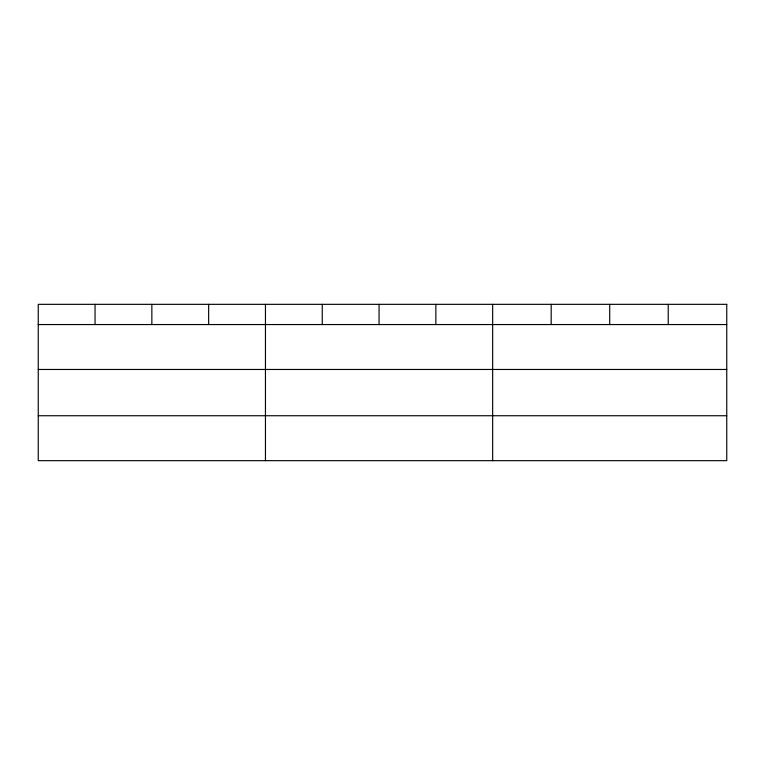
<?xml version="1.0" encoding="UTF-8"?>
<svg xmlns="http://www.w3.org/2000/svg" width="765" height="765" viewBox="0 0 765 765"><rect width="100%" height="100%" fill="white"/><g stroke="black" fill="none" stroke-linecap="round" stroke-linejoin="round"><path stroke-width="1.15" d="M38.25 324.551L726.75 324.551M38.25 369.466L726.75 369.466M38.25 415.739L726.75 415.739M668.227 304.336L668.227 324.551M609.705 304.336L609.705 324.551M551.183 304.336L551.183 324.551M492.66 304.336L492.66 460.664M435.859 304.336L435.859 324.551M379.058 304.336L379.058 324.551M322.256 304.336L322.256 324.551M265.455 304.336L265.455 460.664M208.654 304.336L208.654 324.551M151.853 304.336L151.853 324.551M95.051 304.336L95.051 324.551M726.75 304.336L38.25 304.336L38.25 460.664L726.75 460.664L726.75 304.336"/></g></svg>
